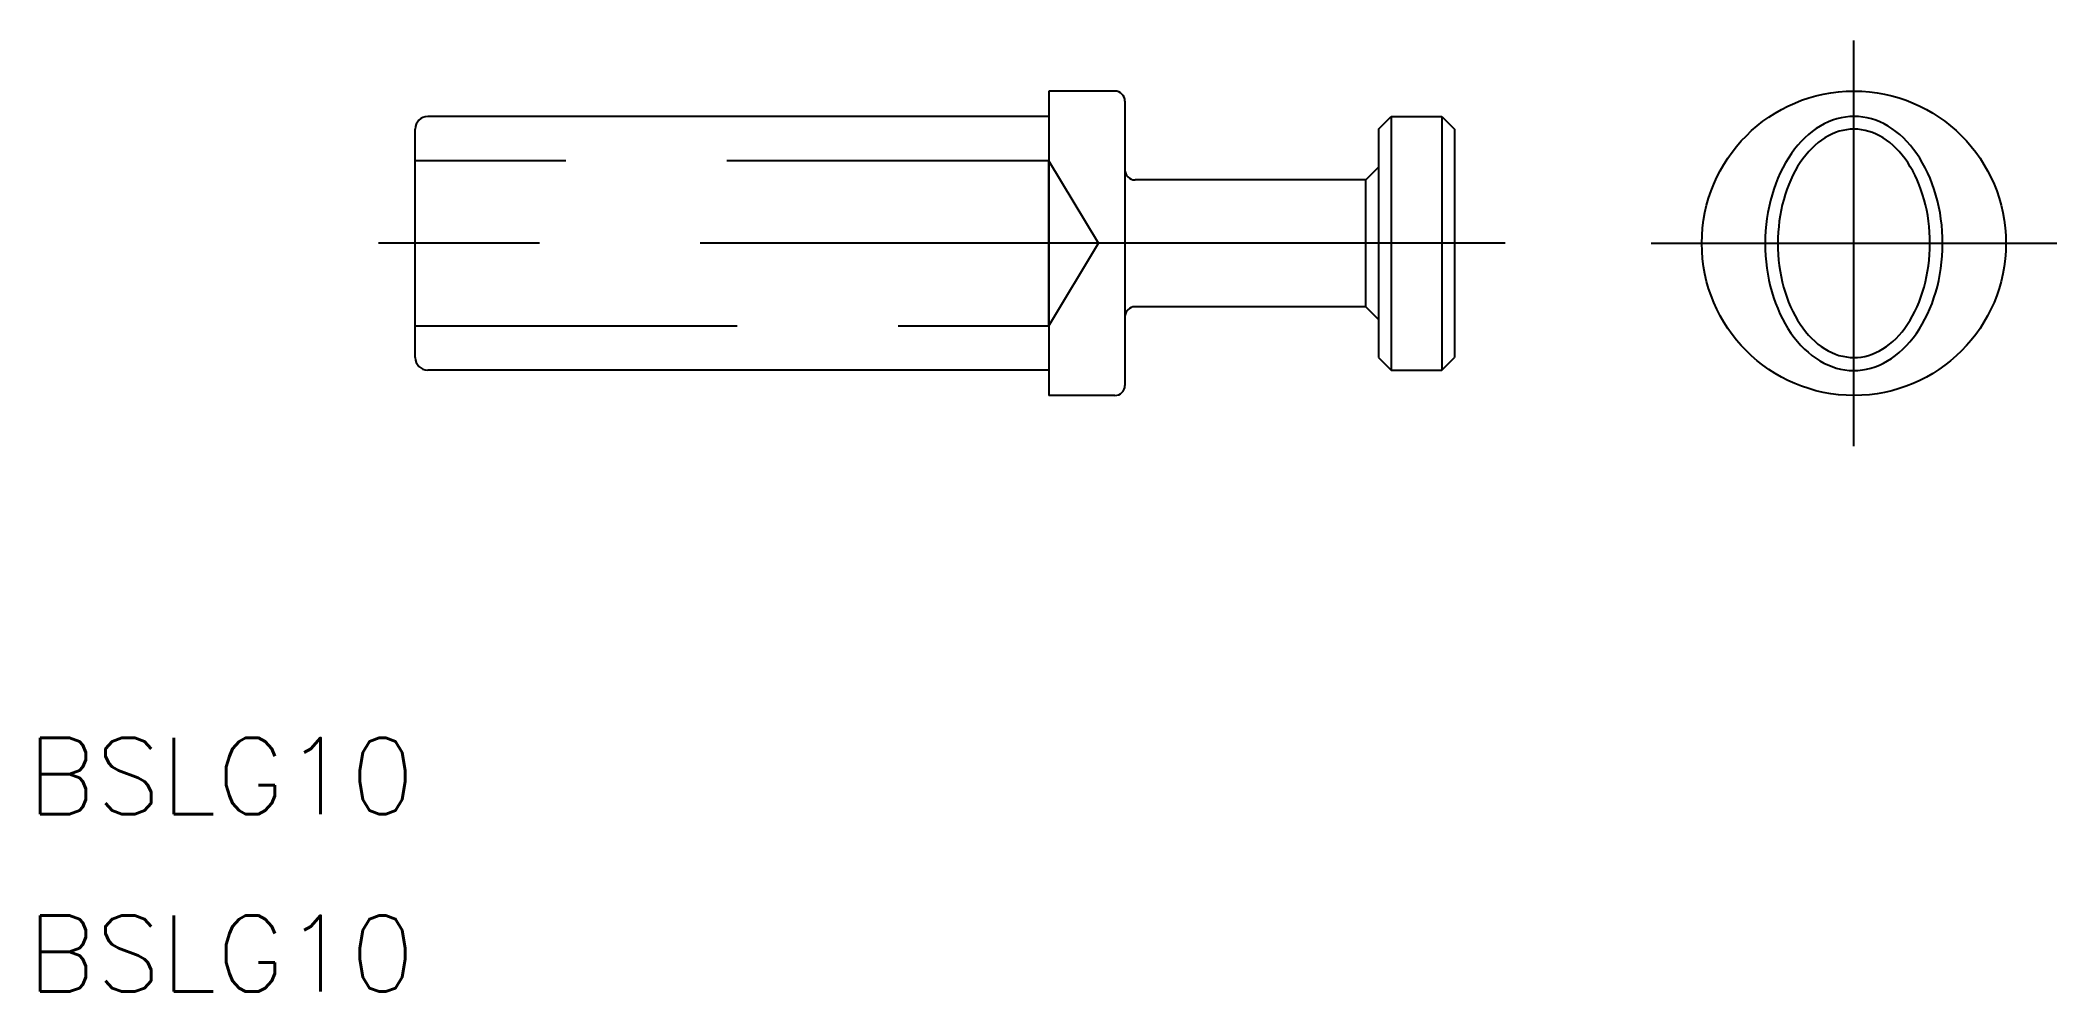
# Model space of a CAD drawing. Extents: x -71.5 to 8, y -29.5 to 8.
import ezdxf

# ---------------------------------------------------------------- set-up
doc = ezdxf.new("R2010")
doc.units = 0
doc.linetypes.add('CENTER', pattern=[50.8, 31.75, -6.35, 6.35, -6.35])
doc.linetypes.add('DASHED', pattern=[19.05, 12.7, -6.35])
doc.layers.get('0').update_dxf_attribs({"linetype": 'CONTINUOUS'})
doc.layers.add('CENTER', color=1, linetype='CENTER')
doc.styles.get("Standard").update_dxf_attribs({"font": 'txt.shx', "height": 3, "bigfont": 'bigfont.shx'})

msp = doc.modelspace()

# ---------------------------------------------------------------- linework, layer by layer
at = {"color": 7, "linetype": 'CONTINUOUS'}
for p, q in [((-31.761, 6), (-31.761, -6)), ((-29.161, 6), (-31.761, 6)), ((-28.761, 5.6), (-28.761, -5.6)), ((-31.761, 5), (-56.261, 5)), ((-18.761, 4.5), (-18.261, 5)), ((-18.261, 5), (-18.261, -5)), ((-18.261, 5), (-16.261, 5)), ((-16.261, 5), (-16.261, -5)), ((-16.261, 5), (-15.761, 4.5)), ((-56.761, -4.5), (-56.761, 4.5)), ((-18.761, 4.5), (-18.761, 0)), ((-15.761, 4.5), (-15.761, -4.5)), ((-19.261, 2.5), (-28.361, 2.5)), ((-19.261, 2.5), (-18.761, 3)), ((-19.261, -2.5), (-19.261, 2.5)), ((-18.761, 0), (-18.761, -4.5)), ((-19.261, -2.5), (-28.361, -2.5)), ((-19.261, -2.5), (-18.761, -3)), ((-18.761, -4.5), (-18.261, -5)), ((-16.261, -5), (-15.761, -4.5)), ((-31.761, -5), (-56.261, -5)), ((-18.261, -5), (-16.261, -5)), ((-29.161, -6), (-31.761, -6))]:
    msp.add_line(p, q, dxfattribs=at)
at = {"color": 3, "linetype": 'DASHED'}
for p, q in [((-31.761, 3.25), (-56.761, 3.25)), ((-31.761, -3.25), (-31.761, 3.25)), ((-29.808, 0), (-31.761, 3.25)), ((-31.761, -3.25), (-29.808, 0)), ((-56.761, -3.25), (-31.761, -3.25))]:
    msp.add_line(p, q, dxfattribs=at)
at = {"color": 7, "linetype": 'CONTINUOUS'}
for points in [[(-0.01, -5.015, 0), (0.161, -5.009, 0), (0.333, -4.991, 0), (0.503, -4.961, 0), (0.673, -4.92, 0), (0.84, -4.866, 0), (1.006, -4.801, 0), (1.169, -4.724, 0), (1.33, -4.636, 0), (1.487, -4.537, 0), (1.641, -4.427, 0), (1.79, -4.306, 0), (1.936, -4.175, 0), (2.077, -4.033, 0), (2.212, -3.883, 0), (2.343, -3.722, 0), (2.467, -3.553, 0), (2.586, -3.375, 0), (2.699, -3.189, 0), (2.805, -2.996, 0), (2.904, -2.795, 0), (2.997, -2.588, 0), (3.082, -2.374, 0), (3.159, -2.155, 0), (3.23, -1.93, 0), (3.292, -1.701, 0), (3.346, -1.468, 0), (3.393, -1.231, 0), (3.431, -0.991, 0), (3.461, -0.749, 0), (3.482, -0.505, 0), (3.495, -0.26, 0), (3.5, -0.015, 0), (3.496, 0.231, 0), (3.484, 0.476, 0), (3.464, 0.72, 0), (3.435, 0.962, 0), (3.398, 1.202, 0), (3.352, 1.439, 0), (3.299, 1.673, 0), (3.238, 1.902, 0), (3.168, 2.127, 0), (3.092, 2.347, 0), (3.007, 2.561, 0), (2.916, 2.769, 0), (2.817, 2.97, 0), (2.712, 3.164, 0), (2.6, 3.35, 0), (2.482, 3.528, 0), (2.358, 3.698, 0), (2.228, 3.859, 0), (2.093, 4.01, 0), (1.953, 4.152, 0), (1.808, 4.284, 0), (1.659, 4.405, 0), (1.506, 4.516, 0), (1.349, 4.616, 0), (1.189, 4.705, 0), (1.026, 4.782, 0), (0.861, 4.848, 0), (0.693, 4.902, 0), (0.524, 4.945, 0), (0.353, 4.975, 0), (0.182, 4.994, 0), (0.01, 5, 0), (-0.161, 4.994, 0), (-0.333, 4.977, 0), (-0.503, 4.947, 0), (-0.673, 4.905, 0), (-0.84, 4.852, 0), (-1.006, 4.786, 0), (-1.169, 4.71, 0), (-1.33, 4.622, 0), (-1.487, 4.522, 0), (-1.641, 4.412, 0), (-1.79, 4.291, 0), (-1.936, 4.16, 0), (-2.077, 4.019, 0), (-2.212, 3.868, 0), (-2.343, 3.708, 0), (-2.468, 3.539, 0), (-2.586, 3.361, 0), (-2.699, 3.175, 0), (-2.805, 2.981, 0), (-2.904, 2.781, 0), (-2.997, 2.573, 0), (-3.082, 2.36, 0), (-3.16, 2.14, 0), (-3.23, 1.916, 0), (-3.292, 1.686, 0), (-3.346, 1.453, 0), (-3.393, 1.216, 0), (-3.431, 0.977, 0), (-3.461, 0.735, 0), (-3.482, 0.491, 0), (-3.495, 0.246, 0), (-3.5, 0, 0), (-3.496, -0.246, 0), (-3.484, -0.491, 0), (-3.464, -0.735, 0), (-3.435, -0.977, 0), (-3.398, -1.217, 0), (-3.352, -1.454, 0), (-3.299, -1.687, 0), (-3.238, -1.917, 0), (-3.168, -2.142, 0), (-3.092, -2.361, 0), (-3.007, -2.575, 0), (-2.916, -2.783, 0), (-2.817, -2.984, 0), (-2.712, -3.178, 0), (-2.6, -3.365, 0), (-2.482, -3.543, 0), (-2.358, -3.713, 0), (-2.228, -3.873, 0), (-2.093, -4.025, 0), (-1.953, -4.167, 0), (-1.808, -4.298, 0), (-1.659, -4.42, 0), (-1.506, -4.531, 0), (-1.349, -4.631, 0), (-1.189, -4.719, 0), (-1.026, -4.797, 0), (-0.861, -4.863, 0), (-0.693, -4.917, 0), (-0.524, -4.959, 0), (-0.353, -4.99, 0), (-0.182, -5.008, 0), (-0.01, -5.015, 0)], [(-0.003, -4.504, 0), (0.144, -4.499, 0), (0.291, -4.483, 0), (0.437, -4.456, 0), (0.582, -4.418, 0), (0.726, -4.37, 0), (0.868, -4.311, 0), (1.008, -4.242, 0), (1.145, -4.162, 0), (1.28, -4.073, 0), (1.411, -3.974, 0), (1.54, -3.865, 0), (1.664, -3.747, 0), (1.784, -3.62, 0), (1.901, -3.484, 0), (2.012, -3.34, 0), (2.119, -3.187, 0), (2.221, -3.027, 0), (2.317, -2.86, 0), (2.408, -2.686, 0), (2.493, -2.505, 0), (2.572, -2.319, 0), (2.644, -2.126, 0), (2.711, -1.929, 0), (2.77, -1.727, 0), (2.824, -1.521, 0), (2.87, -1.311, 0), (2.909, -1.098, 0), (2.942, -0.883, 0), (2.967, -0.665, 0), (2.985, -0.446, 0), (2.996, -0.225, 0), (3, -0.004, 0), (2.997, 0.217, 0), (2.986, 0.437, 0), (2.968, 0.656, 0), (2.943, 0.874, 0), (2.911, 1.09, 0), (2.872, 1.303, 0), (2.826, 1.513, 0), (2.773, 1.719, 0), (2.713, 1.921, 0), (2.647, 2.118, 0), (2.575, 2.311, 0), (2.496, 2.497, 0), (2.412, 2.678, 0), (2.321, 2.852, 0), (2.225, 3.02, 0), (2.124, 3.18, 0), (2.017, 3.332, 0), (1.906, 3.477, 0), (1.79, 3.613, 0), (1.669, 3.74, 0), (1.545, 3.858, 0), (1.417, 3.967, 0), (1.286, 4.067, 0), (1.151, 4.156, 0), (1.014, 4.236, 0), (0.874, 4.306, 0), (0.732, 4.365, 0), (0.588, 4.413, 0), (0.443, 4.451, 0), (0.297, 4.478, 0), (0.15, 4.494, 0), (0.003, 4.5, 0), (-0.144, 4.495, 0), (-0.291, 4.479, 0), (-0.437, 4.452, 0), (-0.582, 4.414, 0), (-0.726, 4.366, 0), (-0.868, 4.307, 0), (-1.008, 4.238, 0), (-1.145, 4.158, 0), (-1.28, 4.069, 0), (-1.411, 3.969, 0), (-1.54, 3.861, 0), (-1.664, 3.742, 0), (-1.784, 3.615, 0), (-1.901, 3.479, 0), (-2.012, 3.335, 0), (-2.119, 3.183, 0), (-2.221, 3.023, 0), (-2.317, 2.856, 0), (-2.408, 2.682, 0), (-2.493, 2.501, 0), (-2.572, 2.314, 0), (-2.644, 2.122, 0), (-2.711, 1.925, 0), (-2.77, 1.723, 0), (-2.824, 1.517, 0), (-2.87, 1.307, 0), (-2.909, 1.094, 0), (-2.942, 0.878, 0), (-2.967, 0.661, 0), (-2.985, 0.441, 0), (-2.996, 0.221, 0), (-3, 0, 0), (-2.997, -0.221, 0), (-2.986, -0.441, 0), (-2.968, -0.661, 0), (-2.943, -0.878, 0), (-2.911, -1.094, 0), (-2.872, -1.307, 0), (-2.826, -1.517, 0), (-2.773, -1.723, 0), (-2.713, -1.925, 0), (-2.647, -2.123, 0), (-2.575, -2.315, 0), (-2.496, -2.502, 0), (-2.412, -2.682, 0), (-2.321, -2.857, 0), (-2.225, -3.024, 0), (-2.124, -3.184, 0), (-2.017, -3.337, 0), (-1.906, -3.481, 0), (-1.79, -3.617, 0), (-1.669, -3.744, 0), (-1.545, -3.863, 0), (-1.417, -3.972, 0), (-1.286, -4.071, 0), (-1.151, -4.161, 0), (-1.014, -4.24, 0), (-0.874, -4.31, 0), (-0.732, -4.369, 0), (-0.588, -4.417, 0), (-0.443, -4.455, 0), (-0.297, -4.482, 0), (-0.15, -4.499, 0), (-0.003, -4.504, 0)]]:
    msp.add_polyline3d(points, dxfattribs=at)
msp.add_circle((0, 0), 6, dxfattribs=at)
for centre, radius, start, end in [((-29.161, 5.6), 0.4, 0, 90), ((-56.261, 4.5), 0.5, 90, 180), ((-28.361, 2.9), 0.4, 180, 270), ((-28.361, -2.9), 0.4, 90, 180), ((-56.261, -4.5), 0.5, 180, 270), ((-29.161, -5.6), 0.4, 270, 0)]:
    msp.add_arc(centre, radius, start, end, dxfattribs=at)
at = {"layer": 'CENTER', "color": 1, "linetype": 'CENTER'}
for p, q in [((0, -8), (0, 8)), ((-13.761, 0), (-58.761, 0)), ((-8, 0), (8, 0))]:
    msp.add_line(p, q, dxfattribs=at)

# ---------------------------------------------------------------- texts
at = {"color": 7, "linetype": 'CONTINUOUS'}
for p in [(-72.064, -22.5), (-72.064, -29.5)]:
    msp.add_text('BSLG10', height=3, dxfattribs=at).set_placement(p)

doc.saveas('drawing.dxf')
